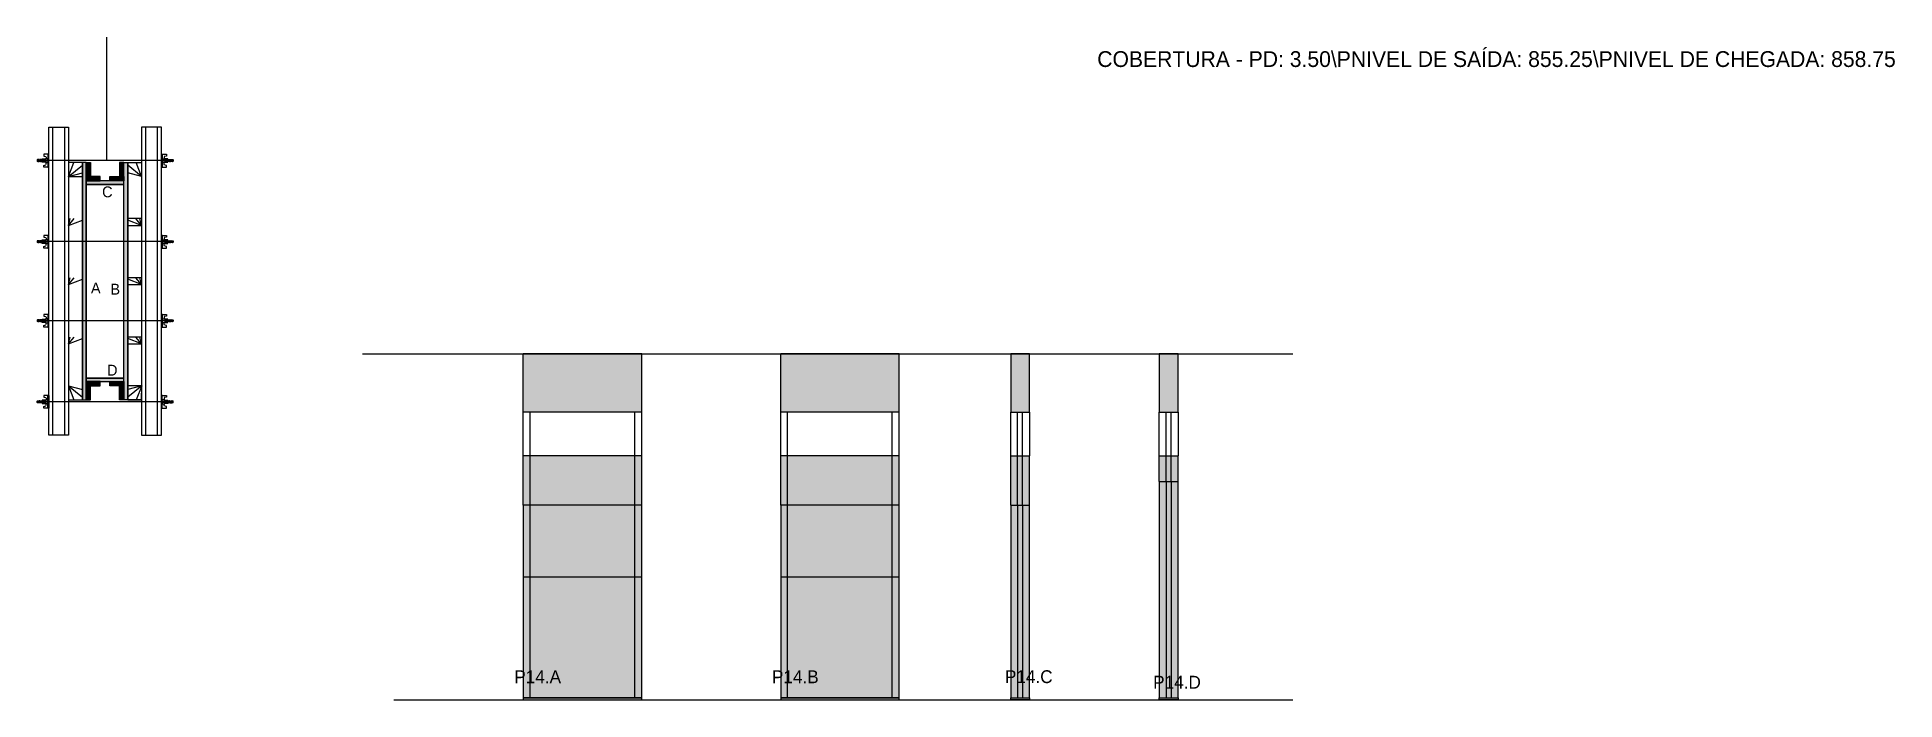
# Model space of a CAD drawing. Header units: metres. Extents: x 2922 to 4803, y 12394 to 13065.
import ezdxf

# ---------------------------------------------------------------- set-up
doc = ezdxf.new("R2010")
doc.units = ezdxf.units.M
for name, color, linetype in [('CHAPA', 7, 'Continuous'), ('COTA', 7, 'Continuous'), ('Hachura', 7, 'Continuous'), ('Madeira', 7, 'Continuous'), ('NOMENCLATURA', 7, 'Continuous'), ('Nível', 7, 'Continuous'), ('Painéis', 7, 'Continuous'), ('Perfil Metálico', 7, 'Continuous'), ('SARR_2.2x7', 7, 'Continuous'), ('SARRAFO', 7, 'Continuous'), ('Texto Seção', 7, 'Continuous'), ('TEXTO_GERAL', 7, 'Continuous')]:
    doc.layers.add(name, color=color, linetype=linetype)

msp = doc.modelspace()

# ---------------------------------------------------------------- hatches: boundary and pattern name
at = {"layer": 'COTA'}
h = msp.add_hatch(color=7, dxfattribs=at)
h.dxf.hatch_style = 1
h.paths.add_polyline_path([(3414, 12743.9), (3414, 12684.9), (3414, 12684.9), (3534, 12684.9), (3534, 12684.9), (3534, 12743.9), (3534, 12743.9), (3414, 12743.9)])
h = msp.add_hatch(color=7, dxfattribs=at)
h.dxf.hatch_style = 1
h.paths.add_polyline_path([(3674.8, 12743.9), (3674.8, 12684.9), (3674.8, 12684.9), (3794.8, 12684.9), (3794.8, 12684.9), (3794.8, 12743.9), (3794.8, 12743.9), (3674.8, 12743.9)])
h = msp.add_hatch(color=7, dxfattribs=at)
h.dxf.hatch_style = 1
h.paths.add_polyline_path([(3907.7, 12684.9), (3926.7, 12684.9), (3926.7, 12684.9), (3926.7, 12744.9), (3926.7, 12744.9), (3907.7, 12744.9), (3907.7, 12744.9), (3907.7, 12684.9)])
h = msp.add_hatch(color=7, dxfattribs=at)
h.dxf.hatch_style = 1
h.paths.add_polyline_path([(4077.1, 12684.9), (4077.1, 12743.9), (4077.1, 12743.9), (4058.1, 12743.9), (4058.1, 12743.9), (4058.1, 12684.9), (4058.1, 12684.9), (4077.1, 12684.9)])
at = {"layer": 'Hachura'}
h = msp.add_hatch(color=7, dxfattribs=at)
h.dxf.hatch_style = 1
h.paths.add_polyline_path([(2971.6, 12937.6), (2967.6, 12937.6), (2967.6, 12937.6), (2967.6, 12697.6), (2967.6, 12697.6), (2971.6, 12697.6), (2971.6, 12697.6), (2971.6, 12937.6)])
h = msp.add_hatch(color=7, dxfattribs=at)
h.dxf.hatch_style = 1
h.paths.add_polyline_path([(2971.6, 12937.6), (2967.6, 12937.6), (2967.6, 12937.6), (2967.6, 12697.6), (2967.6, 12697.6), (2971.6, 12697.6), (2971.6, 12697.6), (2971.6, 12937.6)])
h = msp.add_hatch(color=7, dxfattribs=at)
h.dxf.hatch_style = 1
h.paths.add_polyline_path([(2971.6, 12923.6), (2976, 12923.6), (2976, 12923.6), (2976, 12937.6), (2976, 12937.6), (2971.6, 12937.6), (2971.6, 12937.6), (2971.6, 12923.6)])
h = msp.add_hatch(color=7, dxfattribs=at)
h.dxf.hatch_style = 1
h.paths.add_polyline_path([(2971.6, 12919.2), (2971.6, 12923.6), (2971.6, 12923.6), (2985.6, 12923.6), (2985.6, 12923.6), (2985.6, 12919.2), (2985.6, 12919.2), (2971.6, 12919.2)])
h = msp.add_hatch(color=7, dxfattribs=at)
h.dxf.hatch_style = 1
h.paths.add_polyline_path([(3009.6, 12919.2), (3009.6, 12923.6), (3009.6, 12923.6), (2995.6, 12923.6), (2995.6, 12923.6), (2995.6, 12919.2), (2995.6, 12919.2), (3009.6, 12919.2)])
h = msp.add_hatch(color=7, dxfattribs=at)
h.dxf.hatch_style = 1
h.paths.add_polyline_path([(3009.6, 12923.6), (3005.2, 12923.6), (3005.2, 12923.6), (3005.2, 12937.6), (3005.2, 12937.6), (3009.6, 12937.6), (3009.6, 12937.6), (3009.6, 12923.6)])
h = msp.add_hatch(color=7, dxfattribs=at)
h.dxf.hatch_style = 1
h.paths.add_polyline_path([(3009.6, 12937.6), (3013.6, 12937.6), (3013.6, 12937.6), (3013.6, 12697.6), (3013.6, 12697.6), (3009.6, 12697.6), (3009.6, 12697.6), (3009.6, 12937.6)])
h = msp.add_hatch(color=7, dxfattribs=at)
h.dxf.hatch_style = 1
h.paths.add_polyline_path([(3009.6, 12937.6), (3013.6, 12937.6), (3013.6, 12937.6), (3013.6, 12697.6), (3013.6, 12697.6), (3009.6, 12697.6), (3009.6, 12697.6), (3009.6, 12937.6)])
h = msp.add_hatch(color=7, dxfattribs=at)
h.dxf.hatch_style = 1
h.paths.add_polyline_path([(3009.6, 12915.6), (3009.6, 12919.2), (3009.6, 12919.2), (2971.6, 12919.2), (2971.6, 12919.2), (2971.6, 12915.6), (2971.6, 12915.6), (3009.6, 12915.6)])
h = msp.add_hatch(color=7, dxfattribs=at)
h.dxf.hatch_style = 1
h.paths.add_polyline_path([(3009.6, 12915.6), (3009.6, 12919.2), (3009.6, 12919.2), (2971.6, 12919.2), (2971.6, 12919.2), (2971.6, 12915.6), (2971.6, 12915.6), (3009.6, 12915.6)])
h = msp.add_hatch(color=7, dxfattribs=at)
h.dxf.hatch_style = 1
h.paths.add_polyline_path([(3009.6, 12716), (3009.6, 12719.6), (3009.6, 12719.6), (2971.6, 12719.6), (2971.6, 12719.6), (2971.6, 12716), (2971.6, 12716), (3009.6, 12716)])
h = msp.add_hatch(color=7, dxfattribs=at)
h.dxf.hatch_style = 1
h.paths.add_polyline_path([(3009.6, 12716), (3009.6, 12719.6), (3009.6, 12719.6), (2971.6, 12719.6), (2971.6, 12719.6), (2971.6, 12716), (2971.6, 12716), (3009.6, 12716)])
h = msp.add_hatch(color=7, dxfattribs=at)
h.dxf.hatch_style = 1
h.paths.add_polyline_path([(2971.6, 12711.6), (2971.6, 12716), (2971.6, 12716), (2985.6, 12716), (2985.6, 12716), (2985.6, 12711.6), (2985.6, 12711.6), (2971.6, 12711.6)])
h = msp.add_hatch(color=7, dxfattribs=at)
h.dxf.hatch_style = 1
h.paths.add_polyline_path([(2971.6, 12711.6), (2976, 12711.6), (2976, 12711.6), (2976, 12697.6), (2976, 12697.6), (2971.6, 12697.6), (2971.6, 12697.6), (2971.6, 12711.6)])
h = msp.add_hatch(color=7, dxfattribs=at)
h.dxf.hatch_style = 1
h.paths.add_polyline_path([(3009.6, 12711.6), (3009.6, 12716), (3009.6, 12716), (2995.6, 12716), (2995.6, 12716), (2995.6, 12711.6), (2995.6, 12711.6), (3009.6, 12711.6)])
h = msp.add_hatch(color=7, dxfattribs=at)
h.dxf.hatch_style = 1
h.paths.add_polyline_path([(3009.6, 12711.6), (3005.2, 12711.6), (3005.2, 12711.6), (3005.2, 12697.6), (3005.2, 12697.6), (3009.6, 12697.6), (3009.6, 12697.6), (3009.6, 12711.6)])
h = msp.add_hatch(color=7, dxfattribs=at)
h.dxf.hatch_style = 1
h.paths.add_polyline_path([(3414, 12640.9), (3414, 12517.9), (3414, 12517.9), (3534, 12517.9), (3534, 12517.9), (3534, 12640.9), (3534, 12640.9), (3414, 12640.9)])
h = msp.add_hatch(color=7, dxfattribs=at)
h.dxf.hatch_style = 1
h.paths.add_polyline_path([(3674.8, 12640.9), (3674.8, 12517.9), (3674.8, 12517.9), (3794.8, 12517.9), (3794.8, 12517.9), (3794.8, 12640.9), (3794.8, 12640.9), (3674.8, 12640.9)])
h = msp.add_hatch(color=7, dxfattribs=at)
h.dxf.hatch_style = 1
h.paths.add_polyline_path([(3926.7, 12393.9), (3926.7, 12640.9), (3926.7, 12640.9), (3907.7, 12640.9), (3907.7, 12640.9), (3907.7, 12393.9), (3907.7, 12393.9), (3926.7, 12393.9)])
h = msp.add_hatch(color=7, dxfattribs=at)
h.dxf.hatch_style = 1
h.paths.add_polyline_path([(4077.1, 12640.9), (4058.1, 12640.9), (4058.1, 12640.9), (4058.1, 12393.9), (4058.1, 12393.9), (4077.1, 12393.9), (4077.1, 12393.9), (4077.1, 12640.9)])
h = msp.add_hatch(color=7, dxfattribs=at)
h.dxf.hatch_style = 1
h.paths.add_polyline_path([(3534, 12517.9), (3414, 12517.9), (3414, 12517.9), (3414, 12393.9), (3414, 12393.9), (3534, 12393.9), (3534, 12393.9), (3534, 12517.9), (3534, 12517.9)])
h = msp.add_hatch(color=7, dxfattribs=at)
h.dxf.hatch_style = 1
h.paths.add_polyline_path([(3794.8, 12517.9), (3674.8, 12517.9), (3674.8, 12517.9), (3674.8, 12393.9), (3674.8, 12393.9), (3794.8, 12393.9), (3794.8, 12393.9), (3794.8, 12517.9), (3794.8, 12517.9)])

# ---------------------------------------------------------------- linework, layer by layer
at = {"layer": 'CHAPA', "color": 7, "lineweight": 25}
for points in [[(2971.6, 12937.6), (2967.6, 12937.6), (2967.6, 12697.6), (2971.6, 12697.6)], [(2971.6, 12937.6), (2967.6, 12937.6), (2967.6, 12697.6), (2971.6, 12697.6)], [(3009.6, 12937.6), (3013.6, 12937.6), (3013.6, 12697.6), (3009.6, 12697.6)], [(3009.6, 12937.6), (3013.6, 12937.6), (3013.6, 12697.6), (3009.6, 12697.6)], [(3009.6, 12915.6), (3009.6, 12919.2), (2971.6, 12919.2), (2971.6, 12915.6)], [(3009.6, 12915.6), (3009.6, 12919.2), (2971.6, 12919.2), (2971.6, 12915.6)], [(3009.6, 12716), (3009.6, 12719.6), (2971.6, 12719.6), (2971.6, 12716)], [(3009.6, 12716), (3009.6, 12719.6), (2971.6, 12719.6), (2971.6, 12716)]]:
    msp.add_lwpolyline(points, close=True, dxfattribs=at)
at = {"layer": 'COTA', "color": 7, "lineweight": 25}
for p, q in [((3534, 12743.9), (3414, 12743.9)), ((3414, 12684.9), (3414, 12743.9)), ((3534, 12684.9), (3534, 12743.9)), ((3794.8, 12743.9), (3674.8, 12743.9)), ((3794.8, 12743.9), (3674.8, 12743.9)), ((3674.8, 12684.9), (3674.8, 12743.9)), ((3794.8, 12684.9), (3794.8, 12743.9))]:
    msp.add_line(p, q, dxfattribs=at)
for points in [[(3926.7, 12684.9), (3926.7, 12743.9), (3907.7, 12743.9), (3907.7, 12684.9)], [(4077.1, 12684.9), (4077.1, 12743.9), (4058.1, 12743.9), (4058.1, 12684.9)]]:
    msp.add_lwpolyline(points, dxfattribs=at)
at = {"layer": 'Defpoints', "color": 7, "lineweight": 25}
msp.add_line((2992.5, 12939.6), (2992.5, 13064.6), dxfattribs=at)
at = {"layer": 'Hachura', "color": 7, "lineweight": 25}
for p, q in [((2933.6, 12946), (2928.5, 12946)), ((2928.5, 12946), (2928.5, 12944.3)), ((2928.5, 12944.3), (2930.7, 12943.8)), ((2930.9, 12943.5), (2930.9, 12941.5)), ((2932.7, 12946), (2932.7, 12933.1)), ((2932.7, 12946), (2932.7, 12940.9)), ((2932.7, 12945.9), (2933.6, 12945.9)), ((2932.7, 12945.7), (2933.6, 12945.7)), ((2932.7, 12945.3), (2933.6, 12945.3)), ((2932.7, 12944.9), (2933.6, 12944.9)), ((2932.7, 12944), (2933.6, 12944)), ((2932.7, 12942.6), (2933.6, 12942.6)), ((2933.6, 12933.1), (2933.6, 12946)), ((3047.6, 12933.1), (3047.6, 12946)), ((3047.6, 12946), (3052.8, 12946)), ((3048.6, 12945.9), (3047.6, 12945.9)), ((3048.6, 12945.7), (3047.6, 12945.7)), ((3048.6, 12945.3), (3047.6, 12945.3)), ((3048.6, 12944.9), (3047.6, 12944.9)), ((3048.6, 12944), (3047.6, 12944)), ((3048.6, 12942.6), (3047.6, 12942.6)), ((3048.5, 12946), (3048.5, 12933.1)), ((3048.5, 12946), (3048.5, 12940.9)), ((3050.3, 12943.5), (3050.3, 12941.5)), ((3052.8, 12944.3), (3050.6, 12943.8)), ((3052.8, 12946), (3052.8, 12944.3)), ((2922.2, 12940.6), (2921.8, 12940.3)), ((2921.8, 12940.3), (2921.8, 12939)), ((2922.2, 12938.7), (2921.8, 12939)), ((2922.5, 12940.6), (2922.2, 12940.6)), ((2922.2, 12940.6), (2922.2, 12940.6)), ((2922.2, 12938.7), (2922.2, 12940.6)), ((2922.8, 12938.7), (2922.2, 12940)), ((2922.7, 12938.6), (2922.2, 12939.7)), ((2922.2, 12939.2), (2922.5, 12938.5)), ((2922.2, 12938.9), (2922.3, 12938.7)), ((2922.3, 12938.7), (2922.2, 12938.7)), ((2922.5, 12940.6), (2923.4, 12938.7)), ((2922.5, 12940.6), (2923.4, 12938.7)), ((2922.6, 12940.7), (2923.7, 12938.5)), ((2923.9, 12938.6), (2922.8, 12940.7)), ((2922.8, 12938.7), (2923.4, 12938.7)), ((2923.6, 12940.6), (2923, 12940.6)), ((2924, 12938.7), (2923, 12940.6)), ((2923.6, 12940.6), (2924.6, 12938.7)), ((2923.7, 12940.7), (2924.8, 12938.5)), ((2925, 12938.6), (2924, 12940.7)), ((2924.6, 12938.7), (2924, 12938.7)), ((2924.8, 12940.6), (2924.2, 12940.6)), ((2925.1, 12938.7), (2924.2, 12940.6)), ((2924.4, 12940.6), (2924.2, 12940.6)), ((2924.8, 12940.6), (2925.8, 12938.7)), ((2924.9, 12940.7), (2926, 12938.5)), ((2926.2, 12938.6), (2925.1, 12940.7)), ((2925.3, 12938.7), (2925.1, 12938.7)), ((2926, 12940.6), (2925.3, 12940.6)), ((2926.3, 12938.7), (2925.3, 12940.6)), ((2925.3, 12938.7), (2925.8, 12938.7)), ((2926, 12940.6), (2926.9, 12938.7)), ((2926.9, 12939.4), (2926.3, 12940.7)), ((2926.3, 12938.7), (2926.9, 12938.7)), ((2926.9, 12939.7), (2926.5, 12940.6)), ((2926.9, 12940.6), (2926.5, 12940.6)), ((3058.4, 12939.6), (2926.6, 12939.6)), ((2926.9, 12937.9), (2926.9, 12941.3)), ((2926.9, 12941.3), (2930.2, 12941.3)), ((2926.9, 12940.2), (2930.2, 12940.2)), ((2926.9, 12938.7), (2930.2, 12938.7)), ((2930.2, 12937.9), (2926.9, 12937.9)), ((2927, 12937.9), (2927, 12941.3)), ((2928.5, 12934.8), (2930.7, 12935.4)), ((2928.5, 12933.1), (2928.5, 12934.8)), ((2932.7, 12933.1), (2928.5, 12933.1)), ((2930.2, 12941.5), (2930.2, 12937.6)), ((2932.7, 12941.5), (2930.2, 12941.5)), ((2930.2, 12937.6), (2930.2, 12937.9)), ((2930.2, 12937.6), (2930.2, 12937.9)), ((2930.2, 12937.6), (2932.7, 12937.6)), ((2932.7, 12939.9), (2930.7, 12939.9)), ((2930.7, 12939.4), (2932.7, 12939.4)), ((2930.9, 12935.7), (2930.9, 12937.6)), ((2932.7, 12939.6), (2932.7, 12941.5)), ((2932.7, 12940.9), (2932.7, 12940.2)), ((2932.7, 12939.6), (2933.6, 12939.6)), ((2932.7, 12936.5), (2933.6, 12936.5)), ((2932.7, 12935.1), (2933.6, 12935.1)), ((2932.7, 12934.3), (2933.6, 12934.3)), ((2932.7, 12933.8), (2933.6, 12933.8)), ((2932.7, 12933.5), (2933.6, 12933.5)), ((2932.7, 12933.3), (2933.6, 12933.3)), ((2932.7, 12933.1), (2933.6, 12933.1)), ((2933.1, 12940.5), (2932.8, 12940.5)), ((2932.9, 12938.6), (2933.3, 12938.6)), ((2933.5, 12940.5), (2933.1, 12940.5)), ((2933.6, 12934.1), (2933.6, 12941.9)), ((3047.6, 12934.1), (3047.6, 12941.9)), ((3048.5, 12939.6), (3047.6, 12939.6)), ((3048.6, 12936.5), (3047.6, 12936.5)), ((3048.6, 12935.1), (3047.6, 12935.1)), ((3048.6, 12934.3), (3047.6, 12934.3)), ((3048.6, 12933.8), (3047.6, 12933.8)), ((3048.6, 12933.5), (3047.6, 12933.5)), ((3048.6, 12933.3), (3047.6, 12933.3)), ((3048.5, 12933.1), (3047.6, 12933.1)), ((3047.8, 12940.5), (3048.2, 12940.5)), ((3048.4, 12938.6), (3048, 12938.6)), ((3048.2, 12940.5), (3048.4, 12940.5)), ((3048.5, 12939.6), (3048.5, 12941.5)), ((3048.5, 12941.5), (3051.1, 12941.5)), ((3048.5, 12940.9), (3048.5, 12940.2)), ((3048.5, 12939.9), (3050.5, 12939.9)), ((3050.5, 12939.4), (3048.5, 12939.4)), ((3051.1, 12937.6), (3048.5, 12937.6)), ((3048.5, 12933.1), (3052.8, 12933.1)), ((3050.3, 12935.7), (3050.3, 12937.6)), ((3052.8, 12934.8), (3050.6, 12935.4)), ((3051.1, 12941.5), (3051.1, 12937.6)), ((3054.3, 12941.3), (3051.1, 12941.3)), ((3054.3, 12940.2), (3051.1, 12940.2)), ((3054.3, 12938.7), (3051.1, 12938.7)), ((3051.1, 12937.9), (3054.3, 12937.9)), ((3051.1, 12937.6), (3051.1, 12937.9)), ((3051.1, 12937.6), (3051.1, 12937.9)), ((3052.8, 12933.1), (3052.8, 12934.8)), ((3054.3, 12937.9), (3054.3, 12941.3)), ((3054.3, 12937.9), (3054.3, 12941.3)), ((3054.3, 12939.4), (3055, 12940.7)), ((3055.3, 12940.6), (3054.3, 12938.7)), ((3054.3, 12939.7), (3054.8, 12940.6)), ((3054.3, 12940.6), (3054.8, 12940.6)), ((3055, 12938.7), (3054.3, 12938.7)), ((3055, 12938.7), (3056, 12940.6)), ((3055.1, 12938.6), (3056.1, 12940.7)), ((3056.4, 12940.7), (3055.3, 12938.5)), ((3055.3, 12940.6), (3056, 12940.6)), ((3056.5, 12940.6), (3055.5, 12938.7)), ((3055.9, 12938.7), (3055.5, 12938.7)), ((3055.9, 12938.7), (3056.2, 12938.7)), ((3056.2, 12938.6), (3057.3, 12940.7)), ((3056.2, 12938.7), (3057.1, 12940.6)), ((3057.5, 12940.7), (3056.5, 12938.5)), ((3056.5, 12940.6), (3057.1, 12940.6)), ((3057.6, 12940.6), (3056.7, 12938.7)), ((3056.7, 12938.7), (3057.3, 12938.7)), ((3056.9, 12940.6), (3057.1, 12940.6)), ((3057.3, 12938.7), (3058.3, 12940.6)), ((3057.4, 12938.6), (3058.5, 12940.7)), ((3058.7, 12940.7), (3057.6, 12938.5)), ((3057.6, 12940.6), (3058.3, 12940.6)), ((3058.8, 12940.6), (3057.8, 12938.7)), ((3058.8, 12940.6), (3057.8, 12938.7)), ((3058.5, 12938.7), (3057.8, 12938.7)), ((3058.5, 12938.7), (3059.1, 12940)), ((3058.6, 12938.6), (3059.1, 12939.7)), ((3058.8, 12940.6), (3059.1, 12940.6)), ((3059.1, 12939.2), (3058.8, 12938.5)), ((3059.1, 12938.9), (3059, 12938.7)), ((3059, 12938.7), (3059.1, 12938.7)), ((3059.1, 12940.6), (3059.1, 12940.6)), ((3059.1, 12940.6), (3059.4, 12940.3)), ((3059.1, 12938.7), (3059.1, 12940.6)), ((3059.1, 12938.7), (3059.4, 12939)), ((3059.4, 12940.3), (3059.4, 12939)), ((2922.2, 12858.6), (2921.8, 12858.3)), ((2921.8, 12858.3), (2921.8, 12857)), ((2922.2, 12856.7), (2921.8, 12857)), ((2922.5, 12858.6), (2922.2, 12858.6)), ((2922.2, 12858.6), (2922.2, 12858.6)), ((2922.2, 12856.7), (2922.2, 12858.6)), ((2922.8, 12856.7), (2922.2, 12858)), ((2922.7, 12856.6), (2922.2, 12857.7)), ((2922.2, 12857.2), (2922.5, 12856.5)), ((2922.2, 12856.9), (2922.3, 12856.7)), ((2922.3, 12856.7), (2922.2, 12856.7)), ((2922.5, 12858.6), (2923.4, 12856.7)), ((2922.5, 12858.6), (2923.4, 12856.7)), ((2922.6, 12858.7), (2923.7, 12856.5)), ((2923.9, 12856.6), (2922.8, 12858.7)), ((2922.8, 12856.7), (2923.4, 12856.7)), ((2923.6, 12858.6), (2923, 12858.6)), ((2924, 12856.7), (2923, 12858.6)), ((2923.6, 12858.6), (2924.6, 12856.7)), ((2923.7, 12858.7), (2924.8, 12856.5)), ((2925, 12856.6), (2924, 12858.7)), ((2924.6, 12856.7), (2924, 12856.7)), ((2924.8, 12858.6), (2924.2, 12858.6)), ((2925.1, 12856.7), (2924.2, 12858.6)), ((2924.4, 12858.6), (2924.2, 12858.6)), ((2924.8, 12858.6), (2925.8, 12856.7)), ((2924.9, 12858.7), (2926, 12856.5)), ((2926.2, 12856.6), (2925.1, 12858.7)), ((2925.3, 12856.7), (2925.1, 12856.7)), ((2926, 12858.6), (2925.3, 12858.6)), ((2926.3, 12856.7), (2925.3, 12858.6)), ((2925.3, 12856.7), (2925.8, 12856.7)), ((2926, 12858.6), (2926.9, 12856.7)), ((2926.9, 12857.4), (2926.3, 12858.7)), ((2926.3, 12856.7), (2926.9, 12856.7)), ((2926.9, 12857.7), (2926.5, 12858.6)), ((2926.9, 12858.6), (2926.5, 12858.6)), ((3058.4, 12857.6), (2926.6, 12857.6)), ((2926.9, 12855.9), (2926.9, 12859.3)), ((2926.9, 12859.3), (2930.2, 12859.3)), ((2926.9, 12858.2), (2930.2, 12858.2)), ((2926.9, 12856.7), (2930.2, 12856.7)), ((2930.2, 12855.9), (2926.9, 12855.9)), ((2927, 12855.9), (2927, 12859.3)), ((2933.6, 12864), (2928.5, 12864)), ((2928.5, 12864), (2928.5, 12862.3)), ((2928.5, 12862.3), (2930.7, 12861.8)), ((2928.5, 12852.8), (2930.7, 12853.4)), ((2928.5, 12851.1), (2928.5, 12852.8)), ((2932.7, 12851.1), (2928.5, 12851.1)), ((2930.2, 12859.5), (2930.2, 12855.6)), ((2932.7, 12859.5), (2930.2, 12859.5)), ((2930.2, 12855.6), (2930.2, 12855.9)), ((2930.2, 12855.6), (2930.2, 12855.9)), ((2930.2, 12855.6), (2932.7, 12855.6)), ((2932.7, 12857.9), (2930.7, 12857.9)), ((2930.7, 12857.4), (2932.7, 12857.4)), ((2930.9, 12861.5), (2930.9, 12859.5)), ((2930.9, 12853.7), (2930.9, 12855.6)), ((2932.7, 12864), (2932.7, 12851.1)), ((2932.7, 12864), (2932.7, 12858.9)), ((2932.7, 12863.9), (2933.6, 12863.9)), ((2932.7, 12863.7), (2933.6, 12863.7)), ((2932.7, 12863.3), (2933.6, 12863.3)), ((2932.7, 12862.9), (2933.6, 12862.9)), ((2932.7, 12862), (2933.6, 12862)), ((2932.7, 12860.6), (2933.6, 12860.6)), ((2932.7, 12857.6), (2932.7, 12859.5)), ((2932.7, 12858.9), (2932.7, 12858.2)), ((2932.7, 12857.6), (2933.6, 12857.6)), ((2932.7, 12854.5), (2933.6, 12854.5)), ((2932.7, 12853.1), (2933.6, 12853.1)), ((2932.7, 12852.3), (2933.6, 12852.3)), ((2932.7, 12851.8), (2933.6, 12851.8)), ((2932.7, 12851.5), (2933.6, 12851.5)), ((2932.7, 12851.3), (2933.6, 12851.3)), ((2932.7, 12851.1), (2933.6, 12851.1)), ((2933.1, 12858.5), (2932.8, 12858.5)), ((2932.9, 12856.6), (2933.3, 12856.6)), ((2933.5, 12858.5), (2933.1, 12858.5)), ((2933.6, 12851.1), (2933.6, 12864)), ((2933.6, 12852.1), (2933.6, 12859.9)), ((3047.6, 12851.1), (3047.6, 12864)), ((3047.6, 12864), (3052.8, 12864)), ((3048.6, 12863.9), (3047.6, 12863.9)), ((3048.6, 12863.7), (3047.6, 12863.7)), ((3048.6, 12863.3), (3047.6, 12863.3)), ((3048.6, 12862.9), (3047.6, 12862.9)), ((3048.6, 12862), (3047.6, 12862)), ((3048.6, 12860.6), (3047.6, 12860.6)), ((3047.6, 12852.1), (3047.6, 12859.9)), ((3048.5, 12857.6), (3047.6, 12857.6)), ((3048.6, 12854.5), (3047.6, 12854.5)), ((3048.6, 12853.1), (3047.6, 12853.1)), ((3048.6, 12852.3), (3047.6, 12852.3)), ((3048.6, 12851.8), (3047.6, 12851.8)), ((3048.6, 12851.5), (3047.6, 12851.5)), ((3048.6, 12851.3), (3047.6, 12851.3)), ((3048.5, 12851.1), (3047.6, 12851.1)), ((3047.8, 12858.5), (3048.2, 12858.5)), ((3048.4, 12856.6), (3048, 12856.6)), ((3048.2, 12858.5), (3048.4, 12858.5)), ((3048.5, 12864), (3048.5, 12851.1)), ((3048.5, 12864), (3048.5, 12858.9)), ((3048.5, 12857.6), (3048.5, 12859.5)), ((3048.5, 12859.5), (3051.1, 12859.5)), ((3048.5, 12858.9), (3048.5, 12858.2)), ((3048.5, 12857.9), (3050.5, 12857.9)), ((3050.5, 12857.4), (3048.5, 12857.4)), ((3051.1, 12855.6), (3048.5, 12855.6)), ((3048.5, 12851.1), (3052.8, 12851.1)), ((3050.3, 12861.5), (3050.3, 12859.5)), ((3050.3, 12853.7), (3050.3, 12855.6)), ((3052.8, 12862.3), (3050.6, 12861.8)), ((3052.8, 12852.8), (3050.6, 12853.4)), ((3051.1, 12859.5), (3051.1, 12855.6)), ((3054.3, 12859.3), (3051.1, 12859.3)), ((3054.3, 12858.2), (3051.1, 12858.2)), ((3054.3, 12856.7), (3051.1, 12856.7)), ((3051.1, 12855.9), (3054.3, 12855.9)), ((3051.1, 12855.6), (3051.1, 12855.9)), ((3051.1, 12855.6), (3051.1, 12855.9)), ((3052.8, 12864), (3052.8, 12862.3)), ((3052.8, 12851.1), (3052.8, 12852.8)), ((3054.3, 12855.9), (3054.3, 12859.3)), ((3054.3, 12855.9), (3054.3, 12859.3)), ((3054.3, 12857.4), (3055, 12858.7)), ((3055.3, 12858.6), (3054.3, 12856.7)), ((3054.3, 12857.7), (3054.8, 12858.6)), ((3054.3, 12858.6), (3054.8, 12858.6)), ((3055, 12856.7), (3054.3, 12856.7)), ((3055, 12856.7), (3056, 12858.6)), ((3055.1, 12856.6), (3056.1, 12858.7)), ((3056.4, 12858.7), (3055.3, 12856.5)), ((3055.3, 12858.6), (3056, 12858.6)), ((3056.5, 12858.6), (3055.5, 12856.7)), ((3055.9, 12856.7), (3055.5, 12856.7)), ((3055.9, 12856.7), (3056.2, 12856.7)), ((3056.2, 12856.6), (3057.3, 12858.7)), ((3056.2, 12856.7), (3057.1, 12858.6)), ((3057.5, 12858.7), (3056.5, 12856.5)), ((3056.5, 12858.6), (3057.1, 12858.6)), ((3057.6, 12858.6), (3056.7, 12856.7)), ((3056.7, 12856.7), (3057.3, 12856.7)), ((3056.9, 12858.6), (3057.1, 12858.6)), ((3057.3, 12856.7), (3058.3, 12858.6)), ((3057.4, 12856.6), (3058.5, 12858.7)), ((3058.7, 12858.7), (3057.6, 12856.5)), ((3057.6, 12858.6), (3058.3, 12858.6)), ((3058.8, 12858.6), (3057.8, 12856.7)), ((3058.8, 12858.6), (3057.8, 12856.7)), ((3058.5, 12856.7), (3057.8, 12856.7)), ((3058.5, 12856.7), (3059.1, 12858)), ((3058.6, 12856.6), (3059.1, 12857.7)), ((3058.8, 12858.6), (3059.1, 12858.6)), ((3059.1, 12857.2), (3058.8, 12856.5)), ((3059.1, 12856.9), (3059, 12856.7)), ((3059, 12856.7), (3059.1, 12856.7)), ((3059.1, 12858.6), (3059.1, 12858.6)), ((3059.1, 12858.6), (3059.4, 12858.3)), ((3059.1, 12856.7), (3059.1, 12858.6)), ((3059.1, 12856.7), (3059.4, 12857)), ((3059.4, 12858.3), (3059.4, 12857)), ((2922.2, 12778.6), (2921.8, 12778.3)), ((2921.8, 12778.3), (2921.8, 12777)), ((2922.2, 12776.7), (2921.8, 12777)), ((2922.5, 12778.6), (2922.2, 12778.6)), ((2922.2, 12778.6), (2922.2, 12778.6)), ((2922.2, 12776.7), (2922.2, 12778.6)), ((2922.8, 12776.7), (2922.2, 12778)), ((2922.7, 12776.6), (2922.2, 12777.7)), ((2922.2, 12777.2), (2922.5, 12776.5)), ((2922.2, 12776.9), (2922.3, 12776.7)), ((2922.3, 12776.7), (2922.2, 12776.7)), ((2922.5, 12778.6), (2923.4, 12776.7)), ((2922.5, 12778.6), (2923.4, 12776.7)), ((2922.6, 12778.7), (2923.7, 12776.5)), ((2923.9, 12776.6), (2922.8, 12778.7)), ((2922.8, 12776.7), (2923.4, 12776.7)), ((2923.6, 12778.6), (2923, 12778.6)), ((2924, 12776.7), (2923, 12778.6)), ((2923.6, 12778.6), (2924.6, 12776.7)), ((2923.7, 12778.7), (2924.8, 12776.5)), ((2925, 12776.6), (2924, 12778.7)), ((2924.6, 12776.7), (2924, 12776.7)), ((2924.8, 12778.6), (2924.2, 12778.6)), ((2925.1, 12776.7), (2924.2, 12778.6)), ((2924.4, 12778.6), (2924.2, 12778.6)), ((2924.8, 12778.6), (2925.8, 12776.7)), ((2924.9, 12778.7), (2926, 12776.5)), ((2926.2, 12776.6), (2925.1, 12778.7)), ((2925.3, 12776.7), (2925.1, 12776.7)), ((2926, 12778.6), (2925.3, 12778.6)), ((2926.3, 12776.7), (2925.3, 12778.6)), ((2925.3, 12776.7), (2925.8, 12776.7)), ((2926, 12778.6), (2926.9, 12776.7)), ((2926.9, 12777.4), (2926.3, 12778.7)), ((2926.3, 12776.7), (2926.9, 12776.7)), ((2926.9, 12777.7), (2926.5, 12778.6)), ((2926.9, 12778.6), (2926.5, 12778.6)), ((3058.4, 12777.6), (2926.6, 12777.6)), ((2926.9, 12775.9), (2926.9, 12779.3)), ((2926.9, 12779.3), (2930.2, 12779.3)), ((2926.9, 12778.2), (2930.2, 12778.2)), ((2926.9, 12776.7), (2930.2, 12776.7)), ((2930.2, 12775.9), (2926.9, 12775.9)), ((2927, 12775.9), (2927, 12779.3)), ((2933.6, 12784), (2928.5, 12784)), ((2928.5, 12784), (2928.5, 12782.3)), ((2928.5, 12782.3), (2930.7, 12781.8)), ((2928.5, 12772.8), (2930.7, 12773.4)), ((2930.2, 12779.5), (2930.2, 12775.6)), ((2932.7, 12779.5), (2930.2, 12779.5)), ((2930.2, 12775.6), (2930.2, 12775.9)), ((2930.2, 12775.6), (2930.2, 12775.9)), ((2930.2, 12775.6), (2932.7, 12775.6)), ((2932.7, 12777.9), (2930.7, 12777.9)), ((2930.7, 12777.4), (2932.7, 12777.4)), ((2930.9, 12781.5), (2930.9, 12779.5)), ((2930.9, 12773.7), (2930.9, 12775.6)), ((2932.7, 12784), (2932.7, 12771.1)), ((2932.7, 12784), (2932.7, 12778.9)), ((2932.7, 12783.9), (2933.6, 12783.9)), ((2932.7, 12783.7), (2933.6, 12783.7)), ((2932.7, 12783.3), (2933.6, 12783.3)), ((2932.7, 12782.9), (2933.6, 12782.9)), ((2932.7, 12782), (2933.6, 12782)), ((2932.7, 12780.6), (2933.6, 12780.6)), ((2932.7, 12777.6), (2932.7, 12779.5)), ((2932.7, 12778.9), (2932.7, 12778.2)), ((2932.7, 12777.6), (2933.6, 12777.6)), ((2932.7, 12774.5), (2933.6, 12774.5)), ((2932.7, 12773.1), (2933.6, 12773.1)), ((2933.1, 12778.5), (2932.8, 12778.5)), ((2932.9, 12776.6), (2933.3, 12776.6)), ((2933.5, 12778.5), (2933.1, 12778.5)), ((2933.6, 12771.1), (2933.6, 12784)), ((2933.6, 12772.1), (2933.6, 12779.9)), ((3047.6, 12771.1), (3047.6, 12784)), ((3047.6, 12784), (3052.8, 12784)), ((3048.6, 12783.9), (3047.6, 12783.9)), ((3048.6, 12783.7), (3047.6, 12783.7)), ((3048.6, 12783.3), (3047.6, 12783.3)), ((3048.6, 12782.9), (3047.6, 12782.9)), ((3048.6, 12782), (3047.6, 12782)), ((3048.6, 12780.6), (3047.6, 12780.6)), ((3047.6, 12772.1), (3047.6, 12779.9)), ((3048.5, 12777.6), (3047.6, 12777.6)), ((3048.6, 12774.5), (3047.6, 12774.5)), ((3048.6, 12773.1), (3047.6, 12773.1)), ((3047.8, 12778.5), (3048.2, 12778.5)), ((3048.4, 12776.6), (3048, 12776.6)), ((3048.2, 12778.5), (3048.4, 12778.5)), ((3048.5, 12784), (3048.5, 12771.1)), ((3048.5, 12784), (3048.5, 12778.9)), ((3048.5, 12777.6), (3048.5, 12779.5)), ((3048.5, 12779.5), (3051.1, 12779.5)), ((3048.5, 12778.9), (3048.5, 12778.2)), ((3048.5, 12777.9), (3050.5, 12777.9)), ((3050.5, 12777.4), (3048.5, 12777.4)), ((3051.1, 12775.6), (3048.5, 12775.6)), ((3050.3, 12781.5), (3050.3, 12779.5)), ((3050.3, 12773.7), (3050.3, 12775.6)), ((3052.8, 12782.3), (3050.6, 12781.8)), ((3052.8, 12772.8), (3050.6, 12773.4)), ((3051.1, 12779.5), (3051.1, 12775.6)), ((3054.3, 12779.3), (3051.1, 12779.3)), ((3054.3, 12778.2), (3051.1, 12778.2)), ((3054.3, 12776.7), (3051.1, 12776.7)), ((3051.1, 12775.9), (3054.3, 12775.9)), ((3051.1, 12775.6), (3051.1, 12775.9)), ((3051.1, 12775.6), (3051.1, 12775.9)), ((3052.8, 12784), (3052.8, 12782.3)), ((3054.3, 12775.9), (3054.3, 12779.3)), ((3054.3, 12775.9), (3054.3, 12779.3)), ((3054.3, 12777.4), (3055, 12778.7)), ((3055.3, 12778.6), (3054.3, 12776.7)), ((3054.3, 12777.7), (3054.8, 12778.6)), ((3054.3, 12778.6), (3054.8, 12778.6)), ((3055, 12776.7), (3054.3, 12776.7)), ((3055, 12776.7), (3056, 12778.6)), ((3055.1, 12776.6), (3056.1, 12778.7)), ((3056.4, 12778.7), (3055.3, 12776.5)), ((3055.3, 12778.6), (3056, 12778.6)), ((3056.5, 12778.6), (3055.5, 12776.7)), ((3055.9, 12776.7), (3055.5, 12776.7)), ((3055.9, 12776.7), (3056.2, 12776.7)), ((3056.2, 12776.6), (3057.3, 12778.7)), ((3056.2, 12776.7), (3057.1, 12778.6)), ((3057.5, 12778.7), (3056.5, 12776.5)), ((3056.5, 12778.6), (3057.1, 12778.6)), ((3057.6, 12778.6), (3056.7, 12776.7)), ((3056.7, 12776.7), (3057.3, 12776.7)), ((3056.9, 12778.6), (3057.1, 12778.6)), ((3057.3, 12776.7), (3058.3, 12778.6)), ((3057.4, 12776.6), (3058.5, 12778.7)), ((3058.7, 12778.7), (3057.6, 12776.5)), ((3057.6, 12778.6), (3058.3, 12778.6)), ((3058.8, 12778.6), (3057.8, 12776.7)), ((3058.8, 12778.6), (3057.8, 12776.7)), ((3058.5, 12776.7), (3057.8, 12776.7)), ((3058.5, 12776.7), (3059.1, 12778)), ((3058.6, 12776.6), (3059.1, 12777.7)), ((3058.8, 12778.6), (3059.1, 12778.6)), ((3059.1, 12777.2), (3058.8, 12776.5)), ((3059.1, 12776.9), (3059, 12776.7)), ((3059, 12776.7), (3059.1, 12776.7)), ((3059.1, 12778.6), (3059.1, 12778.6)), ((3059.1, 12778.6), (3059.4, 12778.3)), ((3059.1, 12776.7), (3059.1, 12778.6)), ((3059.1, 12776.7), (3059.4, 12777)), ((3059.4, 12778.3), (3059.4, 12777)), ((2928.5, 12771.1), (2928.5, 12772.8)), ((2932.7, 12771.1), (2928.5, 12771.1)), ((2932.7, 12772.3), (2933.6, 12772.3)), ((2932.7, 12771.8), (2933.6, 12771.8)), ((2932.7, 12771.5), (2933.6, 12771.5)), ((2932.7, 12771.3), (2933.6, 12771.3)), ((2932.7, 12771.1), (2933.6, 12771.1)), ((3048.6, 12772.3), (3047.6, 12772.3)), ((3048.6, 12771.8), (3047.6, 12771.8)), ((3048.6, 12771.5), (3047.6, 12771.5)), ((3048.6, 12771.3), (3047.6, 12771.3)), ((3048.5, 12771.1), (3047.6, 12771.1)), ((3048.5, 12771.1), (3052.8, 12771.1)), ((3052.8, 12771.1), (3052.8, 12772.8)), ((2932.7, 12702), (2928.5, 12702)), ((2928.5, 12702), (2928.5, 12700.3)), ((2928.5, 12700.3), (2930.7, 12699.8)), ((2930.9, 12699.5), (2930.9, 12697.5)), ((2932.7, 12689.1), (2932.7, 12702)), ((2932.7, 12702), (2933.6, 12702)), ((2932.7, 12701.9), (2933.6, 12701.9)), ((2932.7, 12701.7), (2933.6, 12701.7)), ((2932.7, 12701.3), (2933.6, 12701.3)), ((2932.7, 12700.9), (2933.6, 12700.9)), ((2932.7, 12700), (2933.6, 12700)), ((2932.7, 12698.6), (2933.6, 12698.6)), ((2933.6, 12702), (2933.6, 12689.1)), ((2933.6, 12701.1), (2933.6, 12693.3)), ((3047.6, 12702), (3047.6, 12689.1)), ((3048.5, 12702), (3047.6, 12702)), ((3048.6, 12701.9), (3047.6, 12701.9)), ((3048.6, 12701.7), (3047.6, 12701.7)), ((3048.6, 12701.3), (3047.6, 12701.3)), ((3047.6, 12701.1), (3047.6, 12693.3)), ((3048.6, 12700.9), (3047.6, 12700.9)), ((3048.6, 12700), (3047.6, 12700)), ((3048.6, 12698.6), (3047.6, 12698.6)), ((3048.5, 12689.1), (3048.5, 12702)), ((3048.5, 12702), (3052.8, 12702)), ((3050.3, 12699.5), (3050.3, 12697.5)), ((3052.8, 12700.3), (3050.6, 12699.8)), ((3052.8, 12702), (3052.8, 12700.3)), ((2922.2, 12696.5), (2921.8, 12696.2)), ((2921.8, 12694.9), (2921.8, 12696.2)), ((2922.2, 12694.5), (2921.8, 12694.9)), ((2922.2, 12696), (2922.5, 12696.6)), ((2922.7, 12696.6), (2922.2, 12695.4)), ((2922.2, 12696.2), (2922.3, 12696.5)), ((2922.3, 12696.5), (2922.2, 12696.5)), ((2922.8, 12696.5), (2922.2, 12695.2)), ((2922.2, 12696.5), (2922.2, 12694.5)), ((2922.5, 12694.5), (2922.2, 12694.5)), ((2922.2, 12694.5), (2922.2, 12694.5)), ((2922.5, 12694.5), (2923.4, 12696.5)), ((2922.5, 12694.5), (2923.4, 12696.5)), ((2922.6, 12694.5), (2923.7, 12696.6)), ((2923.9, 12696.6), (2922.8, 12694.4)), ((2922.8, 12696.5), (2923.4, 12696.5)), ((2924, 12696.5), (2923, 12694.5)), ((2923.6, 12694.5), (2923, 12694.5)), ((2923.6, 12694.5), (2924.6, 12696.5)), ((2923.7, 12694.5), (2924.8, 12696.6)), ((2925, 12696.6), (2924, 12694.4)), ((2924.6, 12696.5), (2924, 12696.5)), ((2925.1, 12696.5), (2924.2, 12694.5)), ((2924.8, 12694.5), (2924.2, 12694.5)), ((2924.4, 12694.5), (2924.2, 12694.5)), ((2924.8, 12694.5), (2925.8, 12696.5)), ((2924.9, 12694.5), (2926, 12696.6)), ((2926.2, 12696.6), (2925.1, 12694.4)), ((2925.3, 12696.5), (2925.1, 12696.5)), ((2925.3, 12696.5), (2925.8, 12696.5)), ((2926.3, 12696.5), (2925.3, 12694.5)), ((2926, 12694.5), (2925.3, 12694.5)), ((2926, 12694.5), (2926.9, 12696.5)), ((2926.3, 12696.5), (2926.9, 12696.5)), ((2926.9, 12695.7), (2926.3, 12694.4)), ((2926.9, 12695.4), (2926.5, 12694.5)), ((2926.9, 12694.5), (2926.5, 12694.5)), ((3058.4, 12695.6), (2926.6, 12695.6)), ((2926.9, 12697.2), (2926.9, 12693.9)), ((2930.2, 12697.2), (2926.9, 12697.2)), ((2926.9, 12696.5), (2930.2, 12696.5)), ((2926.9, 12694.9), (2930.2, 12694.9)), ((2926.9, 12693.9), (2930.2, 12693.9)), ((2927, 12697.2), (2927, 12693.9)), ((2928.5, 12690.8), (2930.7, 12691.4)), ((2928.5, 12689.1), (2928.5, 12690.8)), ((2933.6, 12689.1), (2928.5, 12689.1)), ((2930.2, 12693.6), (2930.2, 12697.5)), ((2930.2, 12697.5), (2932.7, 12697.5)), ((2930.2, 12697.5), (2930.2, 12697.2)), ((2930.2, 12697.5), (2930.2, 12697.2)), ((2932.7, 12693.6), (2930.2, 12693.6)), ((2930.7, 12695.8), (2932.7, 12695.8)), ((2932.7, 12695.3), (2930.7, 12695.3)), ((2930.9, 12691.7), (2930.9, 12693.6)), ((2932.7, 12695.6), (2932.7, 12693.6)), ((2932.7, 12695.6), (2933.6, 12695.6)), ((2932.7, 12694.3), (2932.7, 12694.9)), ((2932.7, 12689.1), (2932.7, 12694.3)), ((2932.7, 12692.5), (2933.6, 12692.5)), ((2932.7, 12691.1), (2933.6, 12691.1)), ((2932.7, 12690.3), (2933.6, 12690.3)), ((2932.7, 12689.8), (2933.6, 12689.8)), ((2932.7, 12689.5), (2933.6, 12689.5)), ((2932.7, 12689.3), (2933.6, 12689.3)), ((2933.1, 12694.6), (2932.8, 12694.6)), ((2932.9, 12696.5), (2933.3, 12696.5)), ((2933.5, 12694.6), (2933.1, 12694.6)), ((3048.5, 12695.6), (3047.6, 12695.6)), ((3048.6, 12692.5), (3047.6, 12692.5)), ((3048.6, 12691.1), (3047.6, 12691.1)), ((3048.6, 12690.3), (3047.6, 12690.3)), ((3048.6, 12689.8), (3047.6, 12689.8)), ((3048.6, 12689.5), (3047.6, 12689.5)), ((3048.6, 12689.3), (3047.6, 12689.3)), ((3047.6, 12689.1), (3052.8, 12689.1)), ((3047.8, 12694.6), (3048.2, 12694.6)), ((3048.4, 12696.5), (3048, 12696.5)), ((3048.2, 12694.6), (3048.4, 12694.6)), ((3051.1, 12697.5), (3048.5, 12697.5)), ((3050.5, 12695.8), (3048.5, 12695.8)), ((3048.5, 12695.6), (3048.5, 12693.6)), ((3048.5, 12695.3), (3050.5, 12695.3)), ((3048.5, 12694.3), (3048.5, 12694.9)), ((3048.5, 12689.1), (3048.5, 12694.3)), ((3048.5, 12693.6), (3051.1, 12693.6)), ((3050.3, 12691.7), (3050.3, 12693.6)), ((3052.8, 12690.8), (3050.6, 12691.4)), ((3051.1, 12693.6), (3051.1, 12697.5)), ((3051.1, 12697.5), (3051.1, 12697.2)), ((3051.1, 12697.5), (3051.1, 12697.2)), ((3051.1, 12697.2), (3054.3, 12697.2)), ((3054.3, 12696.5), (3051.1, 12696.5)), ((3054.3, 12694.9), (3051.1, 12694.9)), ((3054.3, 12693.9), (3051.1, 12693.9)), ((3052.8, 12689.1), (3052.8, 12690.8)), ((3054.3, 12697.2), (3054.3, 12693.9)), ((3054.3, 12697.2), (3054.3, 12693.9)), ((3055, 12696.5), (3054.3, 12696.5)), ((3055.3, 12694.5), (3054.3, 12696.5)), ((3054.3, 12695.7), (3055, 12694.4)), ((3054.3, 12695.4), (3054.8, 12694.5)), ((3054.3, 12694.5), (3054.8, 12694.5)), ((3055, 12696.5), (3056, 12694.5)), ((3055.1, 12696.6), (3056.1, 12694.4)), ((3056.4, 12694.5), (3055.3, 12696.6)), ((3055.3, 12694.5), (3056, 12694.5)), ((3055.9, 12696.5), (3055.5, 12696.5)), ((3056.5, 12694.5), (3055.5, 12696.5)), ((3055.9, 12696.5), (3056.2, 12696.5)), ((3056.2, 12696.6), (3057.3, 12694.4)), ((3056.2, 12696.5), (3057.1, 12694.5)), ((3057.5, 12694.5), (3056.5, 12696.6)), ((3056.5, 12694.5), (3057.1, 12694.5)), ((3056.7, 12696.5), (3057.3, 12696.5)), ((3057.6, 12694.5), (3056.7, 12696.5)), ((3056.9, 12694.5), (3057.1, 12694.5)), ((3057.3, 12696.5), (3058.3, 12694.5)), ((3057.4, 12696.6), (3058.5, 12694.4)), ((3058.7, 12694.5), (3057.6, 12696.6)), ((3057.6, 12694.5), (3058.3, 12694.5)), ((3058.8, 12694.5), (3057.8, 12696.5)), ((3058.5, 12696.5), (3057.8, 12696.5)), ((3058.8, 12694.5), (3057.8, 12696.5)), ((3058.5, 12696.5), (3059.1, 12695.2)), ((3058.6, 12696.6), (3059.1, 12695.4)), ((3059.1, 12696), (3058.8, 12696.6)), ((3058.8, 12694.5), (3059.1, 12694.5)), ((3059.1, 12696.2), (3059, 12696.5)), ((3059, 12696.5), (3059.1, 12696.5)), ((3059.1, 12696.5), (3059.4, 12696.2)), ((3059.1, 12696.5), (3059.1, 12694.5)), ((3059.1, 12694.5), (3059.4, 12694.9)), ((3059.1, 12694.5), (3059.1, 12694.5)), ((3059.4, 12694.9), (3059.4, 12696.2))]:
    msp.add_line(p, q, dxfattribs=at)
at = {"layer": 'Madeira', "color": 7, "lineweight": 25}
for p, q in [((2953.6, 12923.6), (2959.1, 12937.6)), ((2953.6, 12923.6), (2967.6, 12935.1)), ((2953.6, 12923.6), (2967.6, 12927.1)), ((3027.6, 12923.6), (3013.6, 12935.1)), ((3027.6, 12923.6), (3013.6, 12927.1)), ((3027.6, 12923.6), (3022.2, 12937.6)), ((2953.6, 12874.1), (2959.4, 12881.1)), ((2953.6, 12874.1), (2955.4, 12881.1)), ((2953.6, 12874.1), (2967.6, 12879.5)), ((3027.6, 12874.1), (3013.7, 12879.5)), ((3027.6, 12874.1), (3021.9, 12881.1)), ((3027.6, 12874.1), (3025.9, 12881.1)), ((2953.6, 12814.1), (2959.4, 12821.1)), ((2953.6, 12814.1), (2955.4, 12821.1)), ((2953.6, 12814.1), (2967.6, 12819.5)), ((3027.6, 12814.1), (3013.7, 12819.5)), ((3027.6, 12814.1), (3021.9, 12821.1)), ((3027.6, 12814.1), (3025.9, 12821.1)), ((2953.6, 12754.1), (2959.4, 12761.1)), ((2953.6, 12754.1), (2955.4, 12761.1)), ((2953.6, 12754.1), (2967.6, 12759.5)), ((3027.6, 12754.1), (3013.7, 12759.5)), ((3027.6, 12754.1), (3021.9, 12761.1)), ((3027.6, 12754.1), (3025.9, 12761.1)), ((2953.6, 12711.6), (2967.6, 12700.1)), ((2953.6, 12711.6), (2967.6, 12708.1)), ((2953.6, 12711.6), (2959.1, 12697.6)), ((3027.7, 12711.6), (3013.6, 12700.1)), ((3027.7, 12711.6), (3013.6, 12708.1)), ((3027.7, 12711.6), (3022.2, 12697.6))]:
    msp.add_line(p, q, dxfattribs=at)
for points in [[(2953.6, 12923.6), (2967.6, 12923.6), (2967.6, 12937.6), (2953.6, 12937.6)], [(2953.6, 12697.6), (2967.6, 12697.6), (2967.6, 12937.6), (2953.6, 12937.6)], [(3027.6, 12697.6), (3013.6, 12697.6), (3013.6, 12937.6), (3027.6, 12937.6)], [(3027.6, 12874.1), (3027.7, 12881.1), (3013.7, 12881.1), (3013.6, 12874.1)], [(3027.6, 12814.1), (3027.7, 12821.1), (3013.7, 12821.1), (3013.6, 12814.1)], [(3027.6, 12754.1), (3027.7, 12761.1), (3013.7, 12761.1), (3013.6, 12754.1)], [(3027.7, 12711.6), (3013.7, 12711.6), (3013.6, 12697.6), (3027.6, 12697.6)]]:
    msp.add_lwpolyline(points, close=True, dxfattribs=at)
at = {"layer": 'Nível', "color": 7, "lineweight": 25}
for p, q in [((3251.2, 12743.9), (4193.2, 12743.9)), ((3283, 12393.9), (4193.2, 12393.9))]:
    msp.add_line(p, q, dxfattribs=at)
at = {"layer": 'Painéis', "color": 7, "lineweight": 25}
for p, q in [((3534, 12684.9), (3414, 12684.9)), ((3414, 12640.9), (3414, 12684.9)), ((3534, 12640.9), (3534, 12684.9)), ((3794.8, 12684.9), (3674.8, 12684.9)), ((3674.8, 12640.9), (3674.8, 12684.9)), ((3794.8, 12640.9), (3794.8, 12684.9)), ((3907.7, 12640.9), (3907.7, 12684.9)), ((3907.7, 12684.9), (3926.7, 12684.9)), ((3926.7, 12684.9), (3926.7, 12640.9)), ((4058.1, 12640.9), (4058.1, 12684.9)), ((4058.1, 12684.9), (4077.1, 12684.9)), ((4077.1, 12684.9), (4077.1, 12640.9)), ((3534, 12640.9), (3414, 12640.9)), ((3414, 12590.9), (3414, 12640.9)), ((3534, 12590.9), (3534, 12640.9)), ((3794.8, 12640.9), (3674.8, 12640.9)), ((3674.8, 12590.9), (3674.8, 12640.9)), ((3794.8, 12590.9), (3794.8, 12640.9)), ((3907.7, 12640.9), (3926.7, 12640.9)), ((3907.7, 12590.9), (3907.7, 12640.9)), ((3926.7, 12590.9), (3926.7, 12640.9)), ((4058.1, 12640.9), (4077.1, 12640.9)), ((4058.1, 12614.9), (4058.1, 12640.9)), ((4077.1, 12614.9), (4077.1, 12640.9)), ((4058.1, 12614.9), (4058.1, 12395.9)), ((4058.1, 12614.9), (4077.1, 12614.9)), ((4077.1, 12395.9), (4077.1, 12614.9)), ((3414, 12590.9), (3414, 12393.9)), ((3534, 12590.9), (3414, 12590.9)), ((3534, 12393.9), (3534, 12590.9)), ((3674.8, 12590.9), (3674.8, 12393.9)), ((3794.8, 12590.9), (3674.8, 12590.9)), ((3794.8, 12393.9), (3794.8, 12590.9)), ((3907.7, 12590.9), (3907.7, 12395.9)), ((3907.7, 12590.9), (3926.7, 12590.9)), ((3926.7, 12395.9), (3926.7, 12590.9)), ((3534, 12517.9), (3414, 12517.9)), ((3794.8, 12517.9), (3674.8, 12517.9)), ((3414, 12395.9), (3534, 12395.9)), ((3674.8, 12395.9), (3794.8, 12395.9)), ((3907.7, 12395.9), (3926.7, 12395.9)), ((4058.1, 12395.9), (4077.1, 12395.9))]:
    msp.add_line(p, q, dxfattribs=at)
for points in [[(2971.6, 12719.6), (3009.6, 12719.6), (3009.6, 12915.6), (2971.6, 12915.6)], [(3534, 12395.9), (3414, 12395.9), (3414, 12393.9), (3534, 12393.9)], [(3794.8, 12395.9), (3674.8, 12395.9), (3674.8, 12393.9), (3794.8, 12393.9)], [(3907.7, 12395.9), (3926.7, 12395.9), (3926.7, 12393.9), (3907.7, 12393.9)], [(4058.1, 12395.9), (4077.1, 12395.9), (4077.1, 12393.9), (4058.1, 12393.9)]]:
    msp.add_lwpolyline(points, close=True, dxfattribs=at)
at = {"layer": 'Perfil Metálico', "color": 7, "lineweight": 25}
for points in [[(2933.6, 12973.6), (2953.6, 12973.6), (2953.6, 12661.6), (2933.6, 12661.6)], [(2949.6, 12661.6), (2937.6, 12661.6), (2937.6, 12973.6), (2949.6, 12973.6)], [(3047.6, 12973.6), (3027.6, 12973.6), (3027.6, 12661.6), (3047.6, 12661.6)], [(3031.6, 12661.6), (3043.6, 12661.6), (3043.6, 12973.6), (3031.6, 12973.6)]]:
    msp.add_lwpolyline(points, close=True, dxfattribs=at)
at = {"layer": 'SARR_2.2x7', "color": 7, "lineweight": 25}
for p, q in [((3421, 12640.9), (3421, 12684.9)), ((3527, 12640.9), (3527, 12684.9)), ((3681.8, 12640.9), (3681.8, 12684.9)), ((3787.8, 12640.9), (3787.8, 12684.9)), ((3914.7, 12640.9), (3914.7, 12684.9)), ((3919.7, 12640.9), (3919.7, 12684.9)), ((4065.1, 12640.9), (4065.1, 12684.9)), ((4070.1, 12640.9), (4070.1, 12684.9)), ((3421, 12590.9), (3421, 12640.9)), ((3527, 12590.9), (3527, 12640.9)), ((3681.8, 12590.9), (3681.8, 12640.9)), ((3787.8, 12590.9), (3787.8, 12640.9)), ((3914.7, 12590.9), (3914.7, 12640.9)), ((3919.7, 12590.9), (3919.7, 12640.9)), ((4065.1, 12614.9), (4065.1, 12640.9)), ((4070.1, 12614.9), (4070.1, 12640.9)), ((4065.1, 12614.9), (4065.1, 12395.9)), ((4070.1, 12614.9), (4070.1, 12395.9)), ((3421, 12517.9), (3421, 12590.9)), ((3527, 12517.9), (3527, 12590.9)), ((3681.8, 12517.9), (3681.8, 12590.9)), ((3787.8, 12517.9), (3787.8, 12590.9)), ((3914.7, 12590.9), (3914.7, 12395.9)), ((3919.7, 12590.9), (3919.7, 12395.9)), ((3421, 12395.9), (3421, 12517.9)), ((3527, 12395.9), (3527, 12517.9)), ((3681.8, 12395.9), (3681.8, 12517.9)), ((3787.8, 12395.9), (3787.8, 12517.9)), ((3421, 12395.9), (3421, 12395.9)), ((3527, 12395.9), (3527, 12395.9)), ((3681.8, 12395.9), (3681.8, 12395.9)), ((3787.8, 12395.9), (3787.8, 12395.9))]:
    msp.add_line(p, q, dxfattribs=at)
at = {"layer": 'SARRAFO', "color": 7, "lineweight": 25}
for points in [[(2976, 12937.6), (2976, 12923.6), (2971.6, 12923.6), (2971.6, 12937.6)], [(2985.6, 12923.6), (2971.6, 12923.6), (2971.6, 12919.2), (2985.6, 12919.2)], [(2995.6, 12923.6), (3009.6, 12923.6), (3009.6, 12919.2), (2995.6, 12919.2)], [(3005.2, 12937.6), (3005.2, 12923.6), (3009.6, 12923.6), (3009.6, 12937.6)], [(2985.6, 12716), (2971.6, 12716), (2971.6, 12711.6), (2985.6, 12711.6)], [(2976, 12697.6), (2976, 12711.6), (2971.6, 12711.6), (2971.6, 12697.6)], [(2995.6, 12716), (3009.6, 12716), (3009.6, 12711.6), (2995.6, 12711.6)], [(3005.2, 12697.6), (3005.2, 12711.6), (3009.6, 12711.6), (3009.6, 12697.6)]]:
    msp.add_lwpolyline(points, close=True, dxfattribs=at)

# ---------------------------------------------------------------- texts
at = {"layer": 'NOMENCLATURA', "color": 7, "lineweight": 25}
msp.add_text('COBERTURA - PD: 3.50\\PNIVEL DE SAÍDA: 855.25\\PNIVEL DE CHEGADA: 858.75', height=16, dxfattribs=at).set_placement((3995.3, 13034.4))
at = {"layer": 'Texto Seção', "color": 7, "lineweight": 25}
for s, p in [('P14.A', (3405, 12410.7)), ('P14.B', (3665.9, 12410.7)), ('P14.C', (3901.8, 12410.8)), ('P14.D', (4051.9, 12405.2))]:
    msp.add_text(s, height=13, dxfattribs=at).set_placement(p)
at = {"layer": 'TEXTO_GERAL', "color": 7, "lineweight": 25}
for s, p in [('C', (2987.6, 12902.5)), ('A', (2976.3, 12805.2)), ('B', (2996, 12804)), ('D', (2992.6, 12722))]:
    msp.add_text(s, height=11, dxfattribs=at).set_placement(p)

doc.saveas('drawing.dxf')
